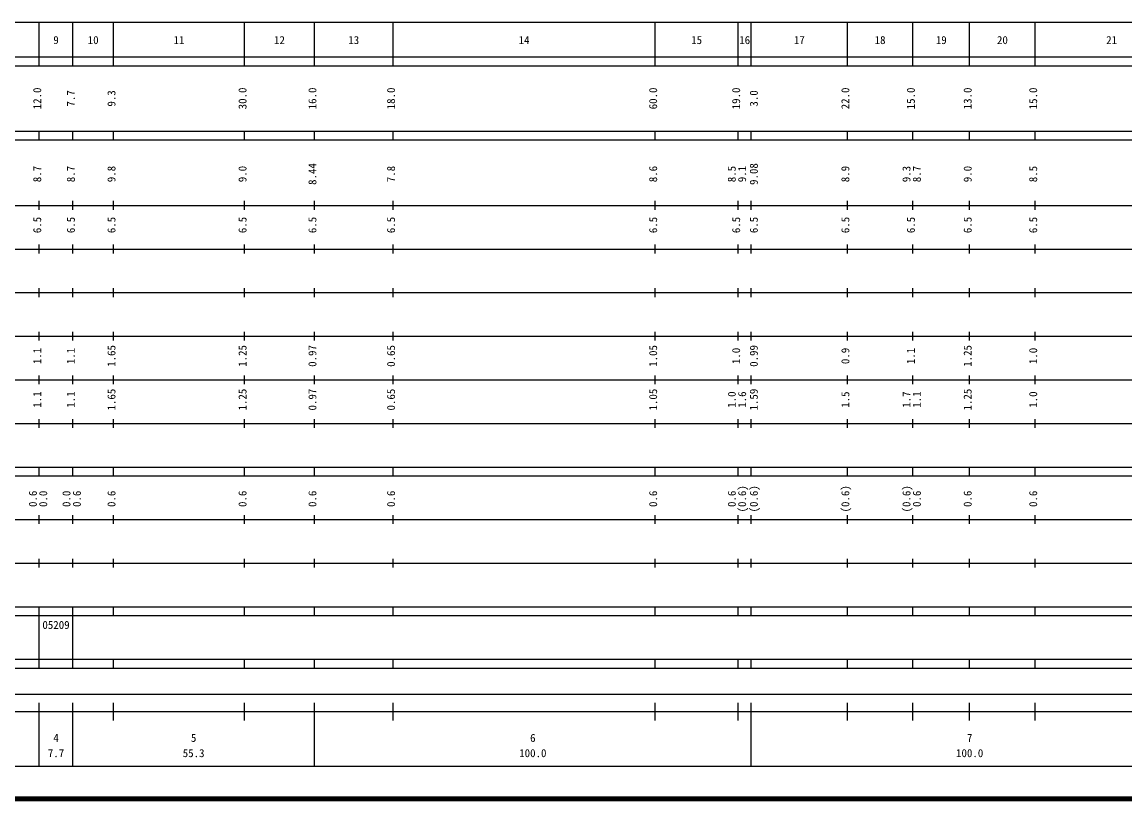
# Model space of a CAD drawing. Units: millimetres on the paper, enlarged 1000 times. Extents: x 40000 to 680000, y 20000 to 380000.
# Drawn here: x 301069 to 553549, y 20000 to 198000 of the extents above; entities that cross this region are included whole.
import ezdxf
from ezdxf.enums import TextEntityAlignment as Align

# ---------------------------------------------------------------- set-up
doc = ezdxf.new("R2010")
doc.units = ezdxf.units.MM
doc.header["$LTSCALE"] = 1000
doc.layers.add('M-TTL', color=2, linetype='Continuous', lineweight=140)
doc.layers.add('M-TTL-BAND', color=7, linetype='Continuous', lineweight=25)
doc.styles.add('ＭＳ ゴシック', font='')
doc.styles.get('ＭＳ ゴシック').set_extended_font_data('MS Gothic')

msp = doc.modelspace()

# ---------------------------------------------------------------- linework, layer by layer
at = {"layer": 'M-TTL'}
msp.add_line((40000, 20000), (680000, 20000), dxfattribs=at)
at = {"layer": 'M-TTL-BAND'}
for p, q in [((68000, 198000), (579000, 198000)), ((305000, 188000), (305000, 198000)), ((312700, 188000), (312700, 198000)), ((322000, 188000), (322000, 198000)), ((352000, 188000), (352000, 198000)), ((368000, 188000), (368000, 198000)), ((386000, 188000), (386000, 198000)), ((446000, 188000), (446000, 198000)), ((465000, 188000), (465000, 198000)), ((468000, 188000), (468000, 198000)), ((490000, 188000), (490000, 198000)), ((505000, 188000), (505000, 198000)), ((518000, 188000), (518000, 198000)), ((533000, 188000), (533000, 198000)), ((40000, 190000), (579000, 190000)), ((40000, 188000), (579000, 188000)), ((40000, 173000), (579000, 173000)), ((305000, 171000), (305000, 173000)), ((312700, 171000), (312700, 173000)), ((322000, 171000), (322000, 173000)), ((352000, 171000), (352000, 173000)), ((368000, 171000), (368000, 173000)), ((386000, 171000), (386000, 173000)), ((446000, 171000), (446000, 173000)), ((465000, 171000), (465000, 173000)), ((468000, 171000), (468000, 173000)), ((490000, 171000), (490000, 173000)), ((505000, 171000), (505000, 173000)), ((518000, 171000), (518000, 173000)), ((533000, 171000), (533000, 173000)), ((40000, 171000), (579000, 171000)), ((305000, 155000), (305000, 157000)), ((312700, 155000), (312700, 157000)), ((322000, 155000), (322000, 157000)), ((352000, 155000), (352000, 157000)), ((368000, 155000), (368000, 157000)), ((386000, 155000), (386000, 157000)), ((446000, 155000), (446000, 157000)), ((465000, 155000), (465000, 157000)), ((468000, 155000), (468000, 157000)), ((490000, 155000), (490000, 157000)), ((505000, 155000), (505000, 157000)), ((518000, 155000), (518000, 157000)), ((533000, 155000), (533000, 157000)), ((40000, 156000), (579000, 156000)), ((305000, 145000), (305000, 147000)), ((312700, 145000), (312700, 147000)), ((322000, 145000), (322000, 147000)), ((352000, 145000), (352000, 147000)), ((368000, 145000), (368000, 147000)), ((386000, 145000), (386000, 147000)), ((446000, 145000), (446000, 147000)), ((465000, 145000), (465000, 147000)), ((468000, 145000), (468000, 147000)), ((490000, 145000), (490000, 147000)), ((505000, 145000), (505000, 147000)), ((518000, 145000), (518000, 147000)), ((533000, 145000), (533000, 147000)), ((46000, 146000), (579000, 146000)), ((305000, 135000), (305000, 137000)), ((312700, 135000), (312700, 137000)), ((322000, 135000), (322000, 137000)), ((352000, 135000), (352000, 137000)), ((368000, 135000), (368000, 137000)), ((386000, 135000), (386000, 137000)), ((446000, 135000), (446000, 137000)), ((465000, 135000), (465000, 137000)), ((468000, 135000), (468000, 137000)), ((490000, 135000), (490000, 137000)), ((505000, 135000), (505000, 137000)), ((518000, 135000), (518000, 137000)), ((533000, 135000), (533000, 137000)), ((52000, 136000), (579000, 136000)), ((305000, 125000), (305000, 127000)), ((312700, 125000), (312700, 127000)), ((322000, 125000), (322000, 127000)), ((352000, 125000), (352000, 127000)), ((368000, 125000), (368000, 127000)), ((386000, 125000), (386000, 127000)), ((446000, 125000), (446000, 127000)), ((465000, 125000), (465000, 127000)), ((468000, 125000), (468000, 127000)), ((490000, 125000), (490000, 127000)), ((505000, 125000), (505000, 127000)), ((518000, 125000), (518000, 127000)), ((533000, 125000), (533000, 127000)), ((46000, 126000), (579000, 126000)), ((305000, 115000), (305000, 117000)), ((312700, 115000), (312700, 117000)), ((322000, 115000), (322000, 117000)), ((352000, 115000), (352000, 117000)), ((368000, 115000), (368000, 117000)), ((386000, 115000), (386000, 117000)), ((446000, 115000), (446000, 117000)), ((465000, 115000), (465000, 117000)), ((468000, 115000), (468000, 117000)), ((490000, 115000), (490000, 117000)), ((505000, 115000), (505000, 117000)), ((518000, 115000), (518000, 117000)), ((533000, 115000), (533000, 117000)), ((52000, 116000), (579000, 116000)), ((305000, 105000), (305000, 107000)), ((312700, 105000), (312700, 107000)), ((322000, 105000), (322000, 107000)), ((352000, 105000), (352000, 107000)), ((368000, 105000), (368000, 107000)), ((386000, 105000), (386000, 107000)), ((446000, 105000), (446000, 107000)), ((465000, 105000), (465000, 107000)), ((468000, 105000), (468000, 107000)), ((490000, 105000), (490000, 107000)), ((505000, 105000), (505000, 107000)), ((518000, 105000), (518000, 107000)), ((533000, 105000), (533000, 107000)), ((46000, 106000), (579000, 106000)), ((40000, 96000), (579000, 96000)), ((305000, 94000), (305000, 96000)), ((312700, 94000), (312700, 96000)), ((322000, 94000), (322000, 96000)), ((352000, 94000), (352000, 96000)), ((368000, 94000), (368000, 96000)), ((386000, 94000), (386000, 96000)), ((446000, 94000), (446000, 96000)), ((465000, 94000), (465000, 96000)), ((468000, 94000), (468000, 96000)), ((490000, 94000), (490000, 96000)), ((505000, 94000), (505000, 96000)), ((518000, 94000), (518000, 96000)), ((533000, 94000), (533000, 96000)), ((40000, 94000), (579000, 94000)), ((49000, 84000), (579000, 84000)), ((305000, 83000), (305000, 85000)), ((312700, 83000), (312700, 85000)), ((322000, 83000), (322000, 85000)), ((352000, 83000), (352000, 85000)), ((368000, 83000), (368000, 85000)), ((386000, 83000), (386000, 85000)), ((446000, 83000), (446000, 85000)), ((465000, 83000), (465000, 85000)), ((468000, 83000), (468000, 85000)), ((490000, 83000), (490000, 85000)), ((505000, 83000), (505000, 85000)), ((518000, 83000), (518000, 85000)), ((533000, 83000), (533000, 85000)), ((40000, 74000), (579000, 74000)), ((305000, 73000), (305000, 75000)), ((312700, 73000), (312700, 75000)), ((322000, 73000), (322000, 75000)), ((352000, 73000), (352000, 75000)), ((368000, 73000), (368000, 75000)), ((386000, 73000), (386000, 75000)), ((446000, 73000), (446000, 75000)), ((465000, 73000), (465000, 75000)), ((468000, 73000), (468000, 75000)), ((490000, 73000), (490000, 75000)), ((505000, 73000), (505000, 75000)), ((518000, 73000), (518000, 75000)), ((533000, 73000), (533000, 75000)), ((40000, 64000), (579000, 64000)), ((305000, 62000), (305000, 64000)), ((312700, 62000), (312700, 64000)), ((322000, 62000), (322000, 64000)), ((352000, 62000), (352000, 64000)), ((368000, 62000), (368000, 64000)), ((386000, 62000), (386000, 64000)), ((446000, 62000), (446000, 64000)), ((465000, 62000), (465000, 64000)), ((468000, 62000), (468000, 64000)), ((490000, 62000), (490000, 64000)), ((505000, 62000), (505000, 64000)), ((518000, 62000), (518000, 64000)), ((533000, 62000), (533000, 64000)), ((40000, 62000), (579000, 62000)), ((305000, 52000), (305000, 62000)), ((312700, 52000), (312700, 62000)), ((40000, 52000), (579000, 52000)), ((305000, 50000), (305000, 52000)), ((312700, 50000), (312700, 52000)), ((322000, 50000), (322000, 52000)), ((352000, 50000), (352000, 52000)), ((368000, 50000), (368000, 52000)), ((386000, 50000), (386000, 52000)), ((446000, 50000), (446000, 52000)), ((465000, 50000), (465000, 52000)), ((468000, 50000), (468000, 52000)), ((490000, 50000), (490000, 52000)), ((505000, 50000), (505000, 52000)), ((518000, 50000), (518000, 52000)), ((533000, 50000), (533000, 52000)), ((40000, 50000), (579000, 50000)), ((71000, 44000), (565000, 44000)), ((305000, 27500), (305000, 42000)), ((312700, 27500), (312700, 42000)), ((322000, 38000), (322000, 42000)), ((352000, 38000), (352000, 42000)), ((368000, 27500), (368000, 42000)), ((386000, 38000), (386000, 42000)), ((446000, 38000), (446000, 42000)), ((465000, 38000), (465000, 42000)), ((468000, 27500), (468000, 42000)), ((490000, 38000), (490000, 42000)), ((505000, 38000), (505000, 42000)), ((518000, 38000), (518000, 42000)), ((533000, 38000), (533000, 42000)), ((40000, 40000), (579000, 40000)), ((68000, 27500), (579000, 27500))]:
    msp.add_line(p, q, dxfattribs=at)

# ---------------------------------------------------------------- texts
at = {"layer": 'M-TTL-BAND', "style": 'ＭＳ ゴシック'}
for s, p in [('9', (308850, 192405)), ('10', (317350, 192405)), ('11', (337000, 192405)), ('12', (360000, 192405)), ('13', (377000, 192405)), ('14', (416000, 192405)), ('15', (455500, 192405)), ('16', (466500, 192405)), ('17', (479000, 192405)), ('18', (497500, 192405)), ('19', (511500, 192405)), ('20', (525500, 192405)), ('21', (550500, 192405)), ('4', (308850, 32523)), ('5', (340350, 32523)), ('6', (418000, 32523)), ('7', (518000, 32523)), ('7.7', (308850, 29033)), ('55.3', (340350, 29033)), ('100.0', (418000, 29033)), ('100.0', (518000, 29033))]:
    msp.add_text(s, height=1833, dxfattribs=at).set_placement(p, align=Align.BOTTOM_CENTER)
for s, p in [('12.0', (306000, 180500)), ('7.7', (313700, 180500)), ('9.3', (323000, 180500)), ('30.0', (353000, 180500)), ('16.0', (369000, 180500)), ('18.0', (387000, 180500)), ('60.0', (447000, 180500)), ('19.0', (466000, 180500)), ('3.0', (470044, 180500)), ('22.0', (491000, 180500)), ('15.0', (506000, 180500)), ('13.0', (519000, 180500)), ('15.0', (534000, 180500)), ('8.7', (306000, 163174)), ('8.7', (313700, 163174)), ('9.8', (323000, 163174)), ('9.0', (353000, 163174)), ('8.44', (369000, 163174)), ('7.8', (387000, 163174)), ('8.6', (447000, 163174)), ('8.5', (465000, 163174)), ('9.1', (467370, 163174)), ('9.08', (470044, 163174)), ('8.9', (491000, 163174)), ('9.3', (505000, 163174)), ('8.7', (507370, 163174)), ('9.0', (519000, 163174)), ('8.5', (534000, 163174)), ('6.5', (306000, 151500)), ('6.5', (313700, 151500)), ('6.5', (323000, 151500)), ('6.5', (353000, 151500)), ('6.5', (369000, 151500)), ('6.5', (387000, 151500)), ('6.5', (447000, 151500)), ('6.5', (466000, 151500)), ('6.5', (470044, 151500)), ('6.5', (491000, 151500)), ('6.5', (506000, 151500)), ('6.5', (519000, 151500)), ('6.5', (534000, 151500)), ('1.65', (323000, 121500)), ('1.25', (353000, 121500)), ('0.97', (369000, 121500)), ('0.65', (387000, 121500)), ('1.05', (447000, 121500)), ('0.99', (470044, 121500)), ('1.25', (519000, 121500)), ('1.1', (306000, 121500)), ('1.1', (313700, 121500)), ('1.0', (466000, 121500)), ('0.9', (491000, 121500)), ('1.1', (506000, 121500)), ('1.0', (534000, 121500)), ('1.65', (323000, 111500)), ('1.25', (353000, 111500)), ('0.97', (369000, 111500)), ('0.65', (387000, 111500)), ('1.05', (447000, 111500)), ('1.59', (470044, 111500)), ('1.25', (519000, 111500)), ('1.1', (306000, 111500)), ('1.1', (313700, 111500)), ('1.0', (465000, 111500)), ('1.6', (467370, 111500)), ('1.5', (491000, 111500)), ('1.7', (505000, 111500)), ('1.1', (507370, 111500)), ('1.0', (534000, 111500)), ('(0.6)', (467370, 88764)), ('(0.6)', (470044, 88764)), ('(0.6)', (491000, 88764)), ('(0.6)', (505000, 88764)), ('0.6', (305000, 88764)), ('0.0', (307370, 88764)), ('0.0', (312700, 88764)), ('0.6', (315070, 88764)), ('0.6', (323000, 88764)), ('0.6', (353000, 88764)), ('0.6', (369000, 88764)), ('0.6', (387000, 88764)), ('0.6', (447000, 88764)), ('0.6', (465000, 88764)), ('0.6', (507370, 88764)), ('0.6', (519000, 88764)), ('0.6', (534000, 88764))]:
    msp.add_text(s, height=1833, rotation=90, dxfattribs=at).set_placement(p, align=Align.BOTTOM_CENTER)
msp.add_text('05209', height=1833, dxfattribs=at).set_placement((305725, 58405), align=Align.BOTTOM_LEFT)

doc.saveas('drawing.dxf')
